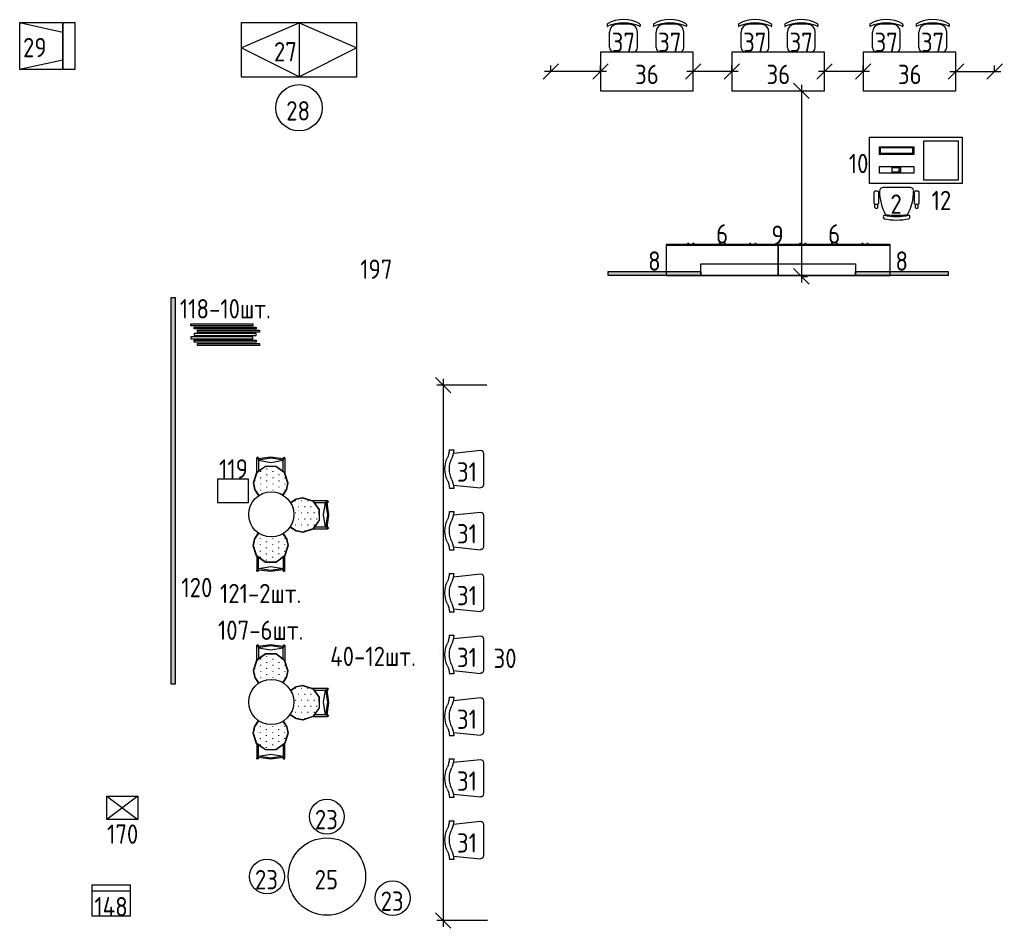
# Model space of a CAD drawing. Header units: millimetres. Extents: x 3050 to 430575, y -569542 to 36130.
# Drawn here: x 322198 to 334910, y -488457 to -476699 of the extents above; entities that cross this region are included whole.
import ezdxf

# ---------------------------------------------------------------- set-up
doc = ezdxf.new("R2010")
doc.units = ezdxf.units.MM
doc.linetypes.add('ACAD_ISO03W100', pattern=[30, 12, -18])
doc.layers.add('ТХ', color=5, linetype='Continuous', lineweight=5)
doc.layers.add('Уточнения', color=210, linetype='Continuous', lineweight=20)
doc.layers.add('ТХ_№ПОЗ', color=7, linetype='Continuous')
doc.styles.add('GOST Common_2', font='GOST_Common.ttf', dxfattribs={"width": 0.9, "height": 250})
doc.styles.add('GOST Common_3', font='GOST_Common.ttf', dxfattribs={"width": 0.9, "height": 2.5})
doc.dimstyles.new('TX-100', dxfattribs={"dimtxt": 200, "dimasz": 200, "dimexe": 80, "dimexo": 0, "dimgap": 50, "dimtad": 1, "dimtoh": 1, "dimdec": 0, "dimrnd": 10, "dimzin": 12, "dimtxsty": 'GOST Common_3', "dimblk": 'OBLIQUE', "dimcen": 1.5, "dimdle": 80, "dimclrd": 256, "dimclre": 256, "dimclrt": 256, "dimadec": 0, "dimazin": 0, "dimtfac": 1, "dimtdec": 0, "dimtmove": 0, "dimatfit": 3, "dimfxl": 1, "dimlwd": -1, "dimlwe": 15, "dimarcsym": 0})

# ---------------------------------------------------------------- blocks, each defined once
blk = doc.blocks.new('Перегородка')
at = {"layer": 'ТХ'}
blk.add_lwpolyline([(269786, 10386), (270586, 10386), (270586, 10361), (269786, 10361)], close=True, dxfattribs=at)
blk = doc.blocks.new('Стул 123')
at = {"layer": 'ТХ'}
for p, q in [((353856, 67280), (353723, 67237)), ((353856, 67275), (353725, 67234)), ((353940, 67263), (353856, 67280)), ((353941, 67258), (353856, 67275)), ((354012, 67215), (353940, 67263)), ((354009, 67211), (353941, 67258)), ((353521, 67226), (353525, 67235)), ((353524, 67219), (353521, 67226)), ((353542, 67216), (353521, 67053)), ((353531, 67216), (353524, 67219)), ((353525, 67235), (353532, 67237)), ((353539, 67219), (353531, 67216)), ((353531, 67216), (353562, 67216)), ((353532, 67237), (353723, 67237)), ((353532, 67237), (353539, 67233)), ((353561, 67216), (353533, 67058)), ((353539, 67233), (353541, 67226)), ((353541, 67226), (353539, 67219)), ((353587, 67058), (353561, 67216)), ((353707, 67216), (353562, 67216)), ((353640, 67125), (353639, 66986)), ((353723, 67237), (353640, 67125)), ((353644, 67124), (353643, 66987)), ((353725, 67234), (353644, 67124)), ((353745, 67159), (353753, 67159)), ((353782, 67238), (353790, 67238)), ((353823, 67159), (353831, 67159)), ((353865, 67238), (353869, 67238)), ((353902, 67159), (353910, 67159)), ((353943, 67238), (353947, 67238)), ((353521, 67053), (353541, 66895)), ((353533, 67058), (353559, 66895)), ((353559, 66895), (353587, 67058)), ((353666, 67002), (353674, 67002)), ((353703, 67081), (353712, 67081)), ((353745, 67002), (353753, 67002)), ((353782, 67081), (353790, 67081)), ((353823, 67002), (353831, 67002)), ((353865, 67081), (353869, 67081)), ((353902, 67002), (353910, 67002)), ((353943, 67081), (353947, 67081)), ((353524, 66892), (353521, 66884)), ((353521, 66884), (353525, 66876)), ((353531, 66895), (353524, 66892)), ((353525, 66876), (353532, 66874)), ((353539, 66892), (353531, 66895)), ((353531, 66895), (353562, 66895)), ((353532, 66874), (353539, 66877)), ((353720, 66874), (353532, 66874)), ((353541, 66885), (353539, 66892)), ((353539, 66877), (353541, 66885)), ((353562, 66895), (353703, 66895)), ((353639, 66986), (353720, 66872)), ((353643, 66987), (353723, 66876)), ((353703, 66924), (353712, 66924)), ((353720, 66872), (353853, 66828)), ((353723, 66876), (353853, 66832)), ((353782, 66924), (353790, 66924)), ((353865, 66924), (353869, 66924)), ((353939, 66849), (354017, 66901)), ((353939, 66844), (354020, 66897)), ((353943, 66924), (353947, 66924)), ((353823, 66845), (353831, 66845)), ((353853, 66832), (353939, 66849)), ((353853, 66828), (353939, 66844)), ((353902, 66845), (353910, 66845))]:
    blk.add_line(p, q, dxfattribs=at)
blk = doc.blocks.new('Стол письменный')
at = {"layer": 'ТХ'}
for points in [[(26808, 11740), (26808, 12940), (27408, 12940), (27408, 11740)], [(27358, 12440), (27358, 12890), (26858, 12890), (26858, 12440)]]:
    blk.add_lwpolyline(points, close=True, dxfattribs=at)
blk = doc.blocks.new('Кресло регулируемое')
at = {"linetype": 'Continuous'}
for p, q in [((-292, -214), (-292, -366)), ((-280, -163), (-280, -209)), ((-244, -163), (-244, -209)), ((-232, -214), (-232, -366)), ((231, -214), (231, -366)), ((242, -163), (242, -209)), ((279, -163), (279, -209)), ((291, -214), (291, -366)), ((-176, -422), (174, -422))]:
    blk.add_line(p, q, dxfattribs=at)
for centre, radius, start, end in [((403, -373), 624, 150.9068, 180.1215), ((-145, -41), 28.1, 124.2915, 235.7083), ((0, -748), 748, 77.602, 102.3978), ((0, -794), 748, 77.602, 102.3978), ((0, -1826), 1762, 85.3938, 94.6546), ((-404, -373), 624, 359.878, 29.1059), ((145, -41), 28.1, 304.2901, 55.7096), ((-262, -264), 58.4, 58.951, 121.0488), ((-262, -172), 20.2, 24.8955, 155.3354), ((261, -264), 58.4, 58.951, 121.0488), ((261, -171), 20.2, 24.8955, 155.3354), ((-262, -316), 58.4, 238.951, 301.0488), ((-176, -376), 45.4, 177.8135, 270.7479), ((175, -376), 45.4, 269.2519, 2.1866), ((261, -316), 58.4, 238.951, 301.0488)]:
    blk.add_arc(centre, radius, start, end, dxfattribs=at)
blk = doc.blocks.new('Стул ученич штабелир №5-7')
at = {"color": 0, "linetype": 'ByBlock', "lineweight": -2}
for p, q in [((-120, 0), (120, 0)), ((-120, 0), (120, 0)), ((-180, -60), (-180, -260)), ((-180, -60), (-180, -260)), ((180, -60), (180, -260)), ((180, -60), (180, -260)), ((-213, -359), (-213, -337)), ((-213, -359), (-213, -337)), ((214, -359), (214, -337)), ((214, -359), (214, -337))]:
    blk.add_line(p, q, dxfattribs=at)
for centre, radius, start, end in [((-120, -60), 60, 90, 180), ((-120, -60), 60, 90, 180), ((120, -60), 60, 0, 90), ((120, -60), 60, 0, 90), ((-210, -337), 3, 63.8978, 180), ((-210, -337), 3, 63.8978, 180), ((-203, -359), 10, 180, 238.0683), ((-203, -359), 10, 180, 238.0683), ((0, 142), 521, 246.3195, 293.6805), ((0, 142), 521, 246.3195, 293.6805), ((0, 9), 431, 240.9917, 299.0083), ((0, 9), 431, 240.9917, 299.0083), ((-80, -260), 100, 180, 264.2584), ((-80, -260), 100, 180, 264.2584), ((0, 436), 800, 263.247, 276.753), ((0, 436), 800, 263.247, 276.753), ((80, -260), 100, 275.7416, 0), ((80, -260), 100, 275.7416, 0), ((211, -337), 3, 0, 116.1022), ((211, -337), 3, 0, 116.1022), ((204, -359), 10, 301.9317, 0), ((204, -359), 10, 301.9317, 0)]:
    blk.add_arc(centre, radius, start, end, dxfattribs=at)
blk = doc.blocks.new('A$C727b9d3d')
at = {"linetype": 'Continuous'}
blk.add_line((388, -1450), (388, 0), dxfattribs=at)
for points in [[(0, -1450), (400, -1450), (400, 0), (0, 0)], [(400, -277), (400, -294), (410, -294), (410, -277)], [(400, -345), (400, -362), (410, -362), (410, -345)], [(400, -684), (400, -701), (410, -701), (410, -684)], [(400, -752), (400, -769), (410, -769), (410, -752)], [(400, -1081), (400, -1098), (410, -1098), (410, -1081)], [(400, -1149), (400, -1166), (410, -1166), (410, -1149)]]:
    blk.add_lwpolyline(points, close=True, dxfattribs=at)
blk = doc.blocks.new('Покрытие настенное')
at = {"linetype": 'Continuous', "lineweight": 5}
blk.add_lwpolyline([(2250, -150), (250, -150), (250, 0), (2250, 0)], close=True, dxfattribs=at)
blk = doc.blocks.new('A$C3da1b1ea')
at = {"lineweight": 0}
h = blk.add_hatch(color=256, dxfattribs=at)
h.dxf.hatch_style = 1
h.paths.add_polyline_path([(0, 0), (50, 0), (50, -1200), (0, -1200)])
blk.add_lwpolyline([(0, 0), (50, 0), (50, -1200), (0, -1200), (0, 0)], dxfattribs=at)
blk = doc.blocks.new('_Oblique')
at = {"color": 0, "linetype": 'ByBlock', "lineweight": -2}
blk.add_line((-0.5, -0.5), (0.5, 0.5), dxfattribs=at)
blk = doc.blocks.new('*D12128')
at = {"layer": 'Defpoints', "color": 0, "transparency": 16777216}
for p in [(532095, -294301), (532095, -296701), (532095, -296701)]:
    blk.add_point(p, dxfattribs=at)
at = {"layer": 'ТХ', "transparency": 16777216}
blk.add_line((532095, -294221), (532095, -296781), dxfattribs=at)
at = {"layer": 'ТХ', "lineweight": 15, "transparency": 16777216}
for p, q in [((532095, -294301), (532175, -294301)), ((532095, -296701), (532175, -296701))]:
    blk.add_line(p, q, dxfattribs=at)
at = {"layer": 'ТХ', "transparency": 16777216, "xscale": 200, "yscale": 200, "zscale": 200}
for p, rotation in [((532095, -294301), 90), ((532095, -296701), 270)]:
    blk.add_blockref('_Oblique', p, dxfattribs=dict(at, rotation=rotation))
at = {"layer": 'ТХ', "transparency": 16777216, "insert": (532043, -295501), "char_height": 2.5, "attachment_point": 5, "rotation": 90, "style": 'GOST Common_3'}
blk.add_mtext('2400', dxfattribs=at)
blk = doc.blocks.new('*D12151')
at = {"layer": 'Defpoints', "color": 0, "transparency": 16777216}
for p in [(534095, -294051), (534595, -294051), (534595, -294051)]:
    blk.add_point(p, dxfattribs=at)
at = {"layer": 'ТХ', "lineweight": 15, "transparency": 16777216}
for p, q in [((534095, -294051), (534095, -293971)), ((534595, -294051), (534595, -293971))]:
    blk.add_line(p, q, dxfattribs=at)
at = {"layer": 'ТХ', "transparency": 16777216}
blk.add_line((534015, -294051), (534675, -294051), dxfattribs=at)
at = {"layer": 'ТХ', "transparency": 16777216, "xscale": 200, "yscale": 200, "zscale": 200, "rotation": 180}
blk.add_blockref('_Oblique', (534095, -294051), dxfattribs=at)
at = {"layer": 'ТХ', "transparency": 16777216, "xscale": 200, "yscale": 200, "zscale": 200}
blk.add_blockref('_Oblique', (534595, -294051), dxfattribs=at)
at = {"layer": 'ТХ', "transparency": 16777216, "insert": (534345, -293999), "char_height": 2.5, "attachment_point": 5, "style": 'GOST Common_3'}
blk.add_mtext('500', dxfattribs=at)
blk = doc.blocks.new('*D12152')
at = {"layer": 'Defpoints', "color": 0, "transparency": 16777216}
for p in [(532395, -294051), (532395, -294051), (532895, -294051)]:
    blk.add_point(p, dxfattribs=at)
at = {"layer": 'ТХ', "lineweight": 15, "transparency": 16777216}
for p, q in [((532395, -294051), (532395, -293971)), ((532895, -294051), (532895, -293971))]:
    blk.add_line(p, q, dxfattribs=at)
at = {"layer": 'ТХ', "transparency": 16777216}
blk.add_line((532975, -294051), (532315, -294051), dxfattribs=at)
at = {"layer": 'ТХ', "transparency": 16777216, "xscale": 200, "yscale": 200, "zscale": 200, "rotation": 180}
blk.add_blockref('_Oblique', (532395, -294051), dxfattribs=at)
at = {"layer": 'ТХ', "transparency": 16777216, "xscale": 200, "yscale": 200, "zscale": 200}
blk.add_blockref('_Oblique', (532895, -294051), dxfattribs=at)
at = {"layer": 'ТХ', "transparency": 16777216, "insert": (532645, -293999), "char_height": 2.5, "attachment_point": 5, "style": 'GOST Common_3'}
blk.add_mtext('500', dxfattribs=at)
blk = doc.blocks.new('*D12153')
at = {"layer": 'Defpoints', "color": 0, "transparency": 16777216}
for p in [(530695, -294051), (530695, -294051), (531195, -294051)]:
    blk.add_point(p, dxfattribs=at)
at = {"layer": 'ТХ', "lineweight": 15, "transparency": 16777216}
for p, q in [((530695, -294051), (530695, -293971)), ((531195, -294051), (531195, -293971))]:
    blk.add_line(p, q, dxfattribs=at)
at = {"layer": 'ТХ', "transparency": 16777216}
blk.add_line((531275, -294051), (530615, -294051), dxfattribs=at)
at = {"layer": 'ТХ', "transparency": 16777216, "xscale": 200, "yscale": 200, "zscale": 200, "rotation": 180}
blk.add_blockref('_Oblique', (530695, -294051), dxfattribs=at)
at = {"layer": 'ТХ', "transparency": 16777216, "xscale": 200, "yscale": 200, "zscale": 200}
blk.add_blockref('_Oblique', (531195, -294051), dxfattribs=at)
at = {"layer": 'ТХ', "transparency": 16777216, "insert": (530945, -293999), "char_height": 2.5, "attachment_point": 5, "style": 'GOST Common_3'}
blk.add_mtext('500', dxfattribs=at)
blk = doc.blocks.new('*D12154')
at = {"layer": 'Defpoints', "color": 0, "transparency": 16777216}
for p in [(528853, -294051), (528853, -294051), (529495, -294051)]:
    blk.add_point(p, dxfattribs=at)
at = {"layer": 'ТХ', "lineweight": 15, "transparency": 16777216}
for p, q in [((528853, -294051), (528853, -293971)), ((529495, -294051), (529495, -293971))]:
    blk.add_line(p, q, dxfattribs=at)
at = {"layer": 'ТХ', "transparency": 16777216}
blk.add_line((529575, -294051), (528773, -294051), dxfattribs=at)
at = {"layer": 'ТХ', "transparency": 16777216, "xscale": 200, "yscale": 200, "zscale": 200, "rotation": 180}
blk.add_blockref('_Oblique', (528853, -294051), dxfattribs=at)
at = {"layer": 'ТХ', "transparency": 16777216, "xscale": 200, "yscale": 200, "zscale": 200}
blk.add_blockref('_Oblique', (529495, -294051), dxfattribs=at)
at = {"layer": 'ТХ', "transparency": 16777216, "insert": (529174, -293999), "char_height": 2.5, "attachment_point": 5, "style": 'GOST Common_3'}
blk.add_mtext('640', dxfattribs=at)
blk = doc.blocks.new('Стул штабелируемый')
at = {"layer": 'ТХ'}
for p, q in [((138372, 14480), (138336, 14831)), ((138782, 14871), (138376, 14871)), ((138786, 14480), (138822, 14831)), ((138329, 14485), (138329, 14427)), ((138828, 14427), (138828, 14484))]:
    blk.add_line(p, q, dxfattribs=at)
for centre, radius, start, end in [((138376, 14831), 39.6, 90, 180), ((138782, 14831), 39.6, 360, 90), ((138318, 14169), 316, 67.3039, 87.9603), ((138316, 14127), 301, 65.8616, 87.6205), ((138585, 14768), 340, 244.7282, 269.0107), ((138579, 14693), 323, 244.4081, 269.9549), ((138579, 14750), 322, 270.0457, 295.6387), ((138579, 14692), 322, 270.0457, 295.6387), ((138840, 14169), 316, 92.0397, 112.6961), ((138838, 14123), 303, 91.7141, 113.2469)]:
    blk.add_arc(centre, radius, start, end, dxfattribs=at)
blk = doc.blocks.new('Магнитно маркерное 5000')
at = {"lineweight": 0}
h = blk.add_hatch(color=256, dxfattribs=at)
h.dxf.hatch_style = 1
h.paths.add_polyline_path([(320307, 7756), (320307, 7706), (315307, 7706), (315307, 7756)])
blk.add_lwpolyline([(320307, 7756), (320307, 7706), (315307, 7706), (315307, 7756), (320307, 7756)], dxfattribs=at)
blk = doc.blocks.new('A$C5e6b74da')
for p, q in [((0, 0), (0, 720)), ((600, 720), (0, 720)), ((600, 0), (600, 720)), ((600, 0), (600, 720)), ((0, 0), (121, 560)), ((600, 560), (0, 560)), ((0, 0), (121, 560)), ((0, 560), (600, 560)), ((600, 0), (479, 560)), ((600, 0), (479, 560)), ((0, 0), (600, 0)), ((0, 0), (600, 0))]:
    blk.add_line(p, q)
blk = doc.blocks.new('Стеллаж 400х300')
at = {"layer": 'ТХ'}
blk.add_lwpolyline([(133511, 16601), (133911, 16601), (133911, 16301), (133511, 16301)], close=True, dxfattribs=at)
for points in [[(133511, 16601), (133911, 16301)], [(133911, 16601), (133511, 16301)]]:
    blk.add_lwpolyline(points, dxfattribs=at)
blk = doc.blocks.new('Шкаф ПУИ')
at = {"layer": 'ТХ'}
blk.add_lwpolyline([(24134, 43116), (24634, 43116), (24634, 43516), (24134, 43516)], close=True, dxfattribs=at)
blk.add_lwpolyline([(24134, 43196), (24634, 43196)], dxfattribs=at)
blk = doc.blocks.new('*D12139')
at = {"layer": 'Defpoints', "color": 0, "transparency": 16777216}
for p in [(528025, -298108), (527461, -305037), (528034, -305037)]:
    blk.add_point(p, dxfattribs=at)
at = {"layer": 'ТХ', "transparency": 16777216}
blk.add_line((527461, -298028), (527461, -305117), dxfattribs=at)
at = {"layer": 'ТХ', "lineweight": 15, "transparency": 16777216}
for p, q in [((528025, -298108), (527381, -298108)), ((528034, -305037), (527381, -305037))]:
    blk.add_line(p, q, dxfattribs=at)
at = {"layer": 'ТХ', "transparency": 16777216, "xscale": 200, "yscale": 200, "zscale": 200}
for p, rotation in [((527461, -298108), 90), ((527461, -305037), 270)]:
    blk.add_blockref('_Oblique', p, dxfattribs=dict(at, rotation=rotation))
at = {"layer": 'ТХ', "transparency": 16777216, "insert": (527410, -301572), "char_height": 2.5, "attachment_point": 5, "rotation": 90, "style": 'GOST Common_3'}
blk.add_mtext('6930', dxfattribs=at)
blk = doc.blocks.new('Ноутбук')
at = {"layer": 'ТХ'}
for p, q in [((2432, 14028), (2412, 14028)), ((2432, 14060), (2432, 13997))]:
    blk.add_line(p, q, dxfattribs=at)
for points in [[(2238, 13988), (2687, 13988), (2687, 14068), (2238, 14068)], [(2520, 13997), (2412, 13997), (2412, 14060), (2520, 14060)], [(2687, 13824), (2238, 13824), (2238, 13736), (2687, 13736)], [(2674, 13814), (2251, 13814), (2251, 13744), (2674, 13744)]]:
    blk.add_lwpolyline(points, close=True, dxfattribs=at)
blk = doc.blocks.new('ТХ1 4 этаж')
at = {"layer": 'ТХ', "lineweight": 0}
blk.add_lwpolyline([(526346, -293419.3), (524846, -293419.3), (524846, -294119.3), (526346, -294119.3), (526346, -293419.3), (525596, -293419.3), (525596, -294119.3), (524846, -293744.3), (525596, -293419.3), (526346, -293744.3), (525596, -294119.3)], dxfattribs=at)
at = {"layer": 'ТХ'}
for points in [[(529494.6, -294300.7), (530694.6, -294300.7), (530694.6, -293800.7), (529494.6, -293800.7)], [(531194.6, -294300.7), (532394.6, -294300.7), (532394.6, -293800.7), (531194.6, -293800.7)], [(532894.6, -294300.7), (534094.6, -294300.7), (534094.6, -293800.7), (532894.6, -293800.7)], [(524542.7, -299325.3), (524542.7, -299625.3), (524942.7, -299625.3), (524942.7, -299325.3)]]:
    blk.add_lwpolyline(points, close=True, dxfattribs=at)
at = {"layer": 'ТХ', "lineweight": 0}
blk.add_circle((525596, -294519.3), 300, dxfattribs=at)
at = {"layer": 'ТХ'}
for centre, radius in [((525237.3, -299780.9), 292), ((525237.3, -302207.9), 292), ((525956.8, -303692.1), 225), ((525956.8, -304467.1), 500), ((525181.8, -304467.1), 225), ((526807.4, -304745.7), 225)]:
    blk.add_circle(centre, radius, dxfattribs=at)
at = {"rotation": 180}
blk.add_blockref('Ноутбук', (535789.8, -281294.4), dxfattribs=at)
at = {"layer": 'ТХ', "lineweight": 0}
for name, p, rotation in [('Стул ученич штабелир №5-7', (529794.6, -293800.7), 180), ('Стул ученич штабелир №5-7', (530394.6, -293800.7), 180), ('Стул ученич штабелир №5-7', (531494.6, -293800.7), 180), ('Стул ученич штабелир №5-7', (532094.6, -293800.7), 180), ('Стул ученич штабелир №5-7', (533194.6, -293800.7), 180), ('Стул ученич штабелир №5-7', (533794.6, -293800.7), 180), ('A$C5e6b74da', (521982.3, -293418.1), 270), ('Кресло регулируемое', (533326.1, -295972.6), 180), ('A$C727b9d3d', (530344.6, -296687.7), 90), ('A$C727b9d3d', (531794.6, -296687.7), 90), ('Покрытие настенное', (533044.6, -296687.7), 180), ('A$C3da1b1ea', (529594.6, -296687.7), 90), ('A$C3da1b1ea', (532794.6, -296687.7), 90)]:
    blk.add_blockref(name, p, dxfattribs=dict(at, rotation=rotation))
at = {"layer": 'ТХ'}
for name, p, rotation in [('Стол письменный', (521236.4, -268092.5), 270), ('Магнитно маркерное 5000', (531699.2, -617282.8), 90), ('Шкаф ПУИ', (547548.8, -261461.4), 180)]:
    blk.add_blockref(name, p, dxfattribs=dict(at, rotation=rotation))
for name, p in [('Перегородка', (254412.4, -307700.4)), ('Перегородка', (254454.8, -307742.8)), ('Перегородка', (254497.3, -307785.3)), ('Перегородка', (254454.8, -307912.5)), ('Перегородка', (254497.3, -307955)), ('Стеллаж 400х300', (389600.7, -320028.3))]:
    blk.add_blockref(name, p, dxfattribs=at)
at = {"layer": 'ТХ', "xscale": -1}
for name, p, rotation in [('Перегородка', (254454.8, -287080), 180), ('Перегородка', (254412.4, -287122.4), 180), ('Стул штабелируемый', (513113, -437773.5), 270), ('Стул штабелируемый', (513113, -438573.5), 270), ('Стул штабелируемый', (513113, -439373.5), 270), ('Стул штабелируемый', (513113, -440173.5), 270), ('Стул штабелируемый', (513113, -440973.5), 270), ('Стул штабелируемый', (513113, -441773.5), 270), ('Стул штабелируемый', (513113, -442573.5), 270)]:
    blk.add_blockref(name, p, dxfattribs=dict(at, rotation=rotation))
at = {"layer": 'ТХ', "linetype": 'ACAD_ISO03W100', "rotation": 270}
for p in [(458175.2, 54479.7), (458175.2, 52052.7)]:
    blk.add_blockref('Стул 123', p, dxfattribs=at)
at = {"layer": 'ТХ', "linetype": 'ACAD_ISO03W100', "xscale": -1}
for p, rotation in [((879497.9, -366843), 359.9999999999962), ((458175.2, -654041.5), 270), ((879497.9, -369270), 359.9999999999962), ((458175.2, -656468.5), 270)]:
    blk.add_blockref('Стул 123', p, dxfattribs=dict(at, rotation=rotation))
at = {"layer": 'ТХ_№ПОЗ', "char_height": 250, "width": 595, "attachment_point": 5, "line_spacing_factor": 1.139951, "style": 'GOST Common_2'}
for s, insert in [('\\pxt4.23333,8.46667,12.7,16.93333,21.16667,25.4,29.63333,33.86667,38.1,42.33333,46.56667,50.8,55.03333,59.26667,63.5,67.73333,71.96667,76.2,80.43333,84.66667,88.9,93.13333,97.36667,101.6,105.83333,110.06667,114.3,118.53333,122.76667,127,131.23333,135.46667;29', (522178.3, -293740.1)), ('\\pxt4.23333,8.46667,12.7,16.93333,21.16667,25.4,29.63333,33.86667,38.1,42.33333,46.56667,50.8,55.03333,59.26667,63.5,67.73333,71.96667,76.2,80.43333,84.66667,88.9,93.13333,97.36667,101.6,105.83333,110.06667,114.3,118.53333,122.76667,127,131.23333,135.46667;37', (529792.1, -293672.6)), ('\\pxt4.23333,8.46667,12.7,16.93333,21.16667,25.4,29.63333,33.86667,38.1,42.33333,46.56667,50.8,55.03333,59.26667,63.5,67.73333,71.96667,76.2,80.43333,84.66667,88.9,93.13333,97.36667,101.6,105.83333,110.06667,114.3,118.53333,122.76667,127,131.23333,135.46667;37', (530392.1, -293672.6)), ('\\pxt4.23333,8.46667,12.7,16.93333,21.16667,25.4,29.63333,33.86667,38.1,42.33333,46.56667,50.8,55.03333,59.26667,63.5,67.73333,71.96667,76.2,80.43333,84.66667,88.9,93.13333,97.36667,101.6,105.83333,110.06667,114.3,118.53333,122.76667,127,131.23333,135.46667;37', (531492.1, -293672.6)), ('\\pxt4.23333,8.46667,12.7,16.93333,21.16667,25.4,29.63333,33.86667,38.1,42.33333,46.56667,50.8,55.03333,59.26667,63.5,67.73333,71.96667,76.2,80.43333,84.66667,88.9,93.13333,97.36667,101.6,105.83333,110.06667,114.3,118.53333,122.76667,127,131.23333,135.46667;37', (532092.1, -293672.6)), ('\\pxt4.23333,8.46667,12.7,16.93333,21.16667,25.4,29.63333,33.86667,38.1,42.33333,46.56667,50.8,55.03333,59.26667,63.5,67.73333,71.96667,76.2,80.43333,84.66667,88.9,93.13333,97.36667,101.6,105.83333,110.06667,114.3,118.53333,122.76667,127,131.23333,135.46667;37', (533192.1, -293672.6)), ('\\pxt4.23333,8.46667,12.7,16.93333,21.16667,25.4,29.63333,33.86667,38.1,42.33333,46.56667,50.8,55.03333,59.26667,63.5,67.73333,71.96667,76.2,80.43333,84.66667,88.9,93.13333,97.36667,101.6,105.83333,110.06667,114.3,118.53333,122.76667,127,131.23333,135.46667;37', (533792.1, -293672.6)), ('\\pxt4.23333,8.46667,12.7,16.93333,21.16667,25.4,29.63333,33.86667,38.1,42.33333,46.56667,50.8,55.03333,59.26667,63.5,67.73333,71.96667,76.2,80.43333,84.66667,88.9,93.13333,97.36667,101.6,105.83333,110.06667,114.3,118.53333,122.76667,127,131.23333,135.46667;27', (525419.9, -293794.6)), ('\\pxt4.23333,8.46667,12.7,16.93333,21.16667,25.4,29.63333,33.86667,38.1,42.33333,46.56667,50.8,55.03333,59.26667,63.5,67.73333,71.96667,76.2,80.43333,84.66667,88.9,93.13333,97.36667,101.6,105.83333,110.06667,114.3,118.53333,122.76667,127,131.23333,135.46667;36', (530097, -294087.7)), ('\\pxt4.23333,8.46667,12.7,16.93333,21.16667,25.4,29.63333,33.86667,38.1,42.33333,46.56667,50.8,55.03333,59.26667,63.5,67.73333,71.96667,76.2,80.43333,84.66667,88.9,93.13333,97.36667,101.6,105.83333,110.06667,114.3,118.53333,122.76667,127,131.23333,135.46667;36', (531797, -294087.7)), ('\\pxt4.23333,8.46667,12.7,16.93333,21.16667,25.4,29.63333,33.86667,38.1,42.33333,46.56667,50.8,55.03333,59.26667,63.5,67.73333,71.96667,76.2,80.43333,84.66667,88.9,93.13333,97.36667,101.6,105.83333,110.06667,114.3,118.53333,122.76667,127,131.23333,135.46667;36', (533497, -294087.7)), ('\\pxt4.23333,8.46667,12.7,16.93333,21.16667,25.4,29.63333,33.86667,38.1,42.33333,46.56667,50.8,55.03333,59.26667,63.5,67.73333,71.96667,76.2,80.43333,84.66667,88.9,93.13333,97.36667,101.6,105.83333,110.06667,114.3,118.53333,122.76667,127,131.23333,135.46667;28', (525585.2, -294559.2)), ('\\pxt4.23333,8.46667,12.7,16.93333,21.16667,25.4,29.63333,33.86667,38.1,42.33333,46.56667,50.8,55.03333,59.26667,63.5,67.73333,71.96667,76.2,80.43333,84.66667,88.9,93.13333,97.36667,101.6,105.83333,110.06667,114.3,118.53333,122.76667,127,131.23333,135.46667;10', (532835.3, -295241)), ('\\pxt4.23333,8.46667,12.7,16.93333,21.16667,25.4,29.63333,33.86667,38.1,42.33333,46.56667,50.8,55.03333,59.26667,63.5,67.73333,71.96667,76.2,80.43333,84.66667,88.9,93.13333,97.36667,101.6,105.83333,110.06667,114.3,118.53333,122.76667,127,131.23333,135.46667;2', (533320.5, -295766)), ('\\pxt4.23333,8.46667,12.7,16.93333,21.16667,25.4,29.63333,33.86667,38.1,42.33333,46.56667,50.8,55.03333,59.26667,63.5,67.73333,71.96667,76.2,80.43333,84.66667,88.9,93.13333,97.36667,101.6,105.83333,110.06667,114.3,118.53333,122.76667,127,131.23333,135.46667;12', (533906.3, -295718.7)), ('\\pxt4.23333,8.46667,12.7,16.93333,21.16667,25.4,29.63333,33.86667,38.1,42.33333,46.56667,50.8,55.03333,59.26667,63.5,67.73333,71.96667,76.2,80.43333,84.66667,88.9,93.13333,97.36667,101.6,105.83333,110.06667,114.3,118.53333,122.76667,127,131.23333,135.46667;6', (531069.5, -296150.9)), ('\\pxt4.23333,8.46667,12.7,16.93333,21.16667,25.4,29.63333,33.86667,38.1,42.33333,46.56667,50.8,55.03333,59.26667,63.5,67.73333,71.96667,76.2,80.43333,84.66667,88.9,93.13333,97.36667,101.6,105.83333,110.06667,114.3,118.53333,122.76667,127,131.23333,135.46667;9', (531786.9, -296168.8)), ('\\pxt4.23333,8.46667,12.7,16.93333,21.16667,25.4,29.63333,33.86667,38.1,42.33333,46.56667,50.8,55.03333,59.26667,63.5,67.73333,71.96667,76.2,80.43333,84.66667,88.9,93.13333,97.36667,101.6,105.83333,110.06667,114.3,118.53333,122.76667,127,131.23333,135.46667;6', (532519.5, -296150.9)), ('\\pxt4.23333,8.46667,12.7,16.93333,21.16667,25.4,29.63333,33.86667,38.1,42.33333,46.56667,50.8,55.03333,59.26667,63.5,67.73333,71.96667,76.2,80.43333,84.66667,88.9,93.13333,97.36667,101.6,105.83333,110.06667,114.3,118.53333,122.76667,127,131.23333,135.46667;8', (530193.4, -296503)), ('\\pxt4.23333,8.46667,12.7,16.93333,21.16667,25.4,29.63333,33.86667,38.1,42.33333,46.56667,50.8,55.03333,59.26667,63.5,67.73333,71.96667,76.2,80.43333,84.66667,88.9,93.13333,97.36667,101.6,105.83333,110.06667,114.3,118.53333,122.76667,127,131.23333,135.46667;8', (533393.4, -296503)), ('\\pxt4.23333,8.46667,12.7,16.93333,21.16667,25.4,29.63333,33.86667,38.1,42.33333,46.56667,50.8,55.03333,59.26667,63.5,67.73333,71.96667,76.2,80.43333,84.66667,88.9,93.13333,97.36667,101.6,105.83333,110.06667,114.3,118.53333,122.76667,127,131.23333,135.46667;197', (526595.9, -296608.8)), ('\\pxt4.23333,8.46667,12.7,16.93333,21.16667,25.4,29.63333,33.86667,38.1,42.33333,46.56667,50.8,55.03333,59.26667,63.5,67.73333,71.96667,76.2,80.43333,84.66667,88.9,93.13333,97.36667,101.6,105.83333,110.06667,114.3,118.53333,122.76667,127,131.23333,135.46667;118-10шт.', (524643.3, -297120.5)), ('\\pxt4.23333,8.46667,12.7,16.93333,21.16667,25.4,29.63333,33.86667,38.1,42.33333,46.56667,50.8,55.03333,59.26667,63.5,67.73333,71.96667,76.2,80.43333,84.66667,88.9,93.13333,97.36667,101.6,105.83333,110.06667,114.3,118.53333,122.76667,127,131.23333,135.46667;119', (524748.6, -299193.1)), ('\\pxt4.23333,8.46667,12.7,16.93333,21.16667,25.4,29.63333,33.86667,38.1,42.33333,46.56667,50.8,55.03333,59.26667,63.5,67.73333,71.96667,76.2,80.43333,84.66667,88.9,93.13333,97.36667,101.6,105.83333,110.06667,114.3,118.53333,122.76667,127,131.23333,135.46667;31', (527768.3, -299231.7)), ('\\pxt4.23333,8.46667,12.7,16.93333,21.16667,25.4,29.63333,33.86667,38.1,42.33333,46.56667,50.8,55.03333,59.26667,63.5,67.73333,71.96667,76.2,80.43333,84.66667,88.9,93.13333,97.36667,101.6,105.83333,110.06667,114.3,118.53333,122.76667,127,131.23333,135.46667;31', (527768.3, -300031.7)), ('\\pxt4.23333,8.46667,12.7,16.93333,21.16667,25.4,29.63333,33.86667,38.1,42.33333,46.56667,50.8,55.03333,59.26667,63.5,67.73333,71.96667,76.2,80.43333,84.66667,88.9,93.13333,97.36667,101.6,105.83333,110.06667,114.3,118.53333,122.76667,127,131.23333,135.46667;120', (524275, -300727.6)), ('\\pxt4.23333,8.46667,12.7,16.93333,21.16667,25.4,29.63333,33.86667,38.1,42.33333,46.56667,50.8,55.03333,59.26667,63.5,67.73333,71.96667,76.2,80.43333,84.66667,88.9,93.13333,97.36667,101.6,105.83333,110.06667,114.3,118.53333,122.76667,127,131.23333,135.46667;121-2шт.\\P107-6шт.', (525100.1, -301042)), ('\\pxt4.23333,8.46667,12.7,16.93333,21.16667,25.4,29.63333,33.86667,38.1,42.33333,46.56667,50.8,55.03333,59.26667,63.5,67.73333,71.96667,76.2,80.43333,84.66667,88.9,93.13333,97.36667,101.6,105.83333,110.06667,114.3,118.53333,122.76667,127,131.23333,135.46667;31', (527768.3, -300831.7)), ('\\pxt4.23333,8.46667,12.7,16.93333,21.16667,25.4,29.63333,33.86667,38.1,42.33333,46.56667,50.8,55.03333,59.26667,63.5,67.73333,71.96667,76.2,80.43333,84.66667,88.9,93.13333,97.36667,101.6,105.83333,110.06667,114.3,118.53333,122.76667,127,131.23333,135.46667;40-12шт.', (526553.4, -301618.4)), ('\\pxt4.23333,8.46667,12.7,16.93333,21.16667,25.4,29.63333,33.86667,38.1,42.33333,46.56667,50.8,55.03333,59.26667,63.5,67.73333,71.96667,76.2,80.43333,84.66667,88.9,93.13333,97.36667,101.6,105.83333,110.06667,114.3,118.53333,122.76667,127,131.23333,135.46667;31', (527768.3, -301631.7)), ('\\pxt4.23333,8.46667,12.7,16.93333,21.16667,25.4,29.63333,33.86667,38.1,42.33333,46.56667,50.8,55.03333,59.26667,63.5,67.73333,71.96667,76.2,80.43333,84.66667,88.9,93.13333,97.36667,101.6,105.83333,110.06667,114.3,118.53333,122.76667,127,131.23333,135.46667;30', (528261.4, -301643.7)), ('\\pxt4.23333,8.46667,12.7,16.93333,21.16667,25.4,29.63333,33.86667,38.1,42.33333,46.56667,50.8,55.03333,59.26667,63.5,67.73333,71.96667,76.2,80.43333,84.66667,88.9,93.13333,97.36667,101.6,105.83333,110.06667,114.3,118.53333,122.76667,127,131.23333,135.46667;31', (527768.3, -302431.7)), ('\\pxt4.23333,8.46667,12.7,16.93333,21.16667,25.4,29.63333,33.86667,38.1,42.33333,46.56667,50.8,55.03333,59.26667,63.5,67.73333,71.96667,76.2,80.43333,84.66667,88.9,93.13333,97.36667,101.6,105.83333,110.06667,114.3,118.53333,122.76667,127,131.23333,135.46667;31', (527768.3, -303231.7)), ('\\pxt4.23333,8.46667,12.7,16.93333,21.16667,25.4,29.63333,33.86667,38.1,42.33333,46.56667,50.8,55.03333,59.26667,63.5,67.73333,71.96667,76.2,80.43333,84.66667,88.9,93.13333,97.36667,101.6,105.83333,110.06667,114.3,118.53333,122.76667,127,131.23333,135.46667;23', (525950, -303730.1)), ('\\pxt4.23333,8.46667,12.7,16.93333,21.16667,25.4,29.63333,33.86667,38.1,42.33333,46.56667,50.8,55.03333,59.26667,63.5,67.73333,71.96667,76.2,80.43333,84.66667,88.9,93.13333,97.36667,101.6,105.83333,110.06667,114.3,118.53333,122.76667,127,131.23333,135.46667;170', (523314.8, -303918.1)), ('\\pxt4.23333,8.46667,12.7,16.93333,21.16667,25.4,29.63333,33.86667,38.1,42.33333,46.56667,50.8,55.03333,59.26667,63.5,67.73333,71.96667,76.2,80.43333,84.66667,88.9,93.13333,97.36667,101.6,105.83333,110.06667,114.3,118.53333,122.76667,127,131.23333,135.46667;31', (527768.3, -304031.7)), ('\\pxt4.23333,8.46667,12.7,16.93333,21.16667,25.4,29.63333,33.86667,38.1,42.33333,46.56667,50.8,55.03333,59.26667,63.5,67.73333,71.96667,76.2,80.43333,84.66667,88.9,93.13333,97.36667,101.6,105.83333,110.06667,114.3,118.53333,122.76667,127,131.23333,135.46667;23', (525175, -304507)), ('\\pxt4.23333,8.46667,12.7,16.93333,21.16667,25.4,29.63333,33.86667,38.1,42.33333,46.56667,50.8,55.03333,59.26667,63.5,67.73333,71.96667,76.2,80.43333,84.66667,88.9,93.13333,97.36667,101.6,105.83333,110.06667,114.3,118.53333,122.76667,127,131.23333,135.46667;25', (525950, -304507)), ('\\pxt4.23333,8.46667,12.7,16.93333,21.16667,25.4,29.63333,33.86667,38.1,42.33333,46.56667,50.8,55.03333,59.26667,63.5,67.73333,71.96667,76.2,80.43333,84.66667,88.9,93.13333,97.36667,101.6,105.83333,110.06667,114.3,118.53333,122.76667,127,131.23333,135.46667;23', (526800.6, -304785.6)), ('\\pxt4.23333,8.46667,12.7,16.93333,21.16667,25.4,29.63333,33.86667,38.1,42.33333,46.56667,50.8,55.03333,59.26667,63.5,67.73333,71.96667,76.2,80.43333,84.66667,88.9,93.13333,97.36667,101.6,105.83333,110.06667,114.3,118.53333,122.76667,127,131.23333,135.46667;148', (523164.9, -304856.1))]:
    blk.add_mtext(s, dxfattribs=dict(at, insert=insert))
at = {"layer": 'ТХ'}
for base, p1, p2, picture, middle in [((528853.3, -294050.7), (529494.6, -294050.7), (528853.3, -294050.7), '*D12154', (529174, -293999.5)), ((530694.6, -294050.7), (531194.6, -294050.7), (530694.6, -294050.7), '*D12153', (530944.6, -293999.5)), ((532394.6, -294050.7), (532894.6, -294050.7), (532394.6, -294050.7), '*D12152', (532644.6, -293999.5)), ((534594.6, -294050.7), (534094.6, -294050.7), (534594.6, -294050.7), '*D12151', (534344.6, -293999.5))]:
    dim = blk.add_linear_dim(base=base, p1=p1, p2=p2, dimstyle='TX-100', dxfattribs=at)
    dim.commit()
    dim.dimension.update_dxf_attribs({"geometry": picture, "text_midpoint": middle})
for base, p1, p2, picture, middle in [((532094.6, -296700.7), (532094.6, -294300.7), (532094.6, -296700.7), '*D12128', (532043.4, -295500.7)), ((527460.9, -305037.3), (528025.5, -298107.6), (528034, -305037.3), '*D12139', (527409.6, -301572.4))]:
    dim = blk.add_linear_dim(base=base, p1=p1, p2=p2, angle=90, dimstyle='TX-100', dxfattribs=at)
    dim.commit()
    dim.dimension.update_dxf_attribs({"geometry": picture, "text_midpoint": middle})

msp = doc.modelspace()

# ---------------------------------------------------------------- block references
at = {"layer": 'Уточнения', "lineweight": 50}
msp.add_blockref('ТХ1 4 этаж', (-199784.75, -183319.8), dxfattribs=at)

doc.saveas('drawing.dxf')
